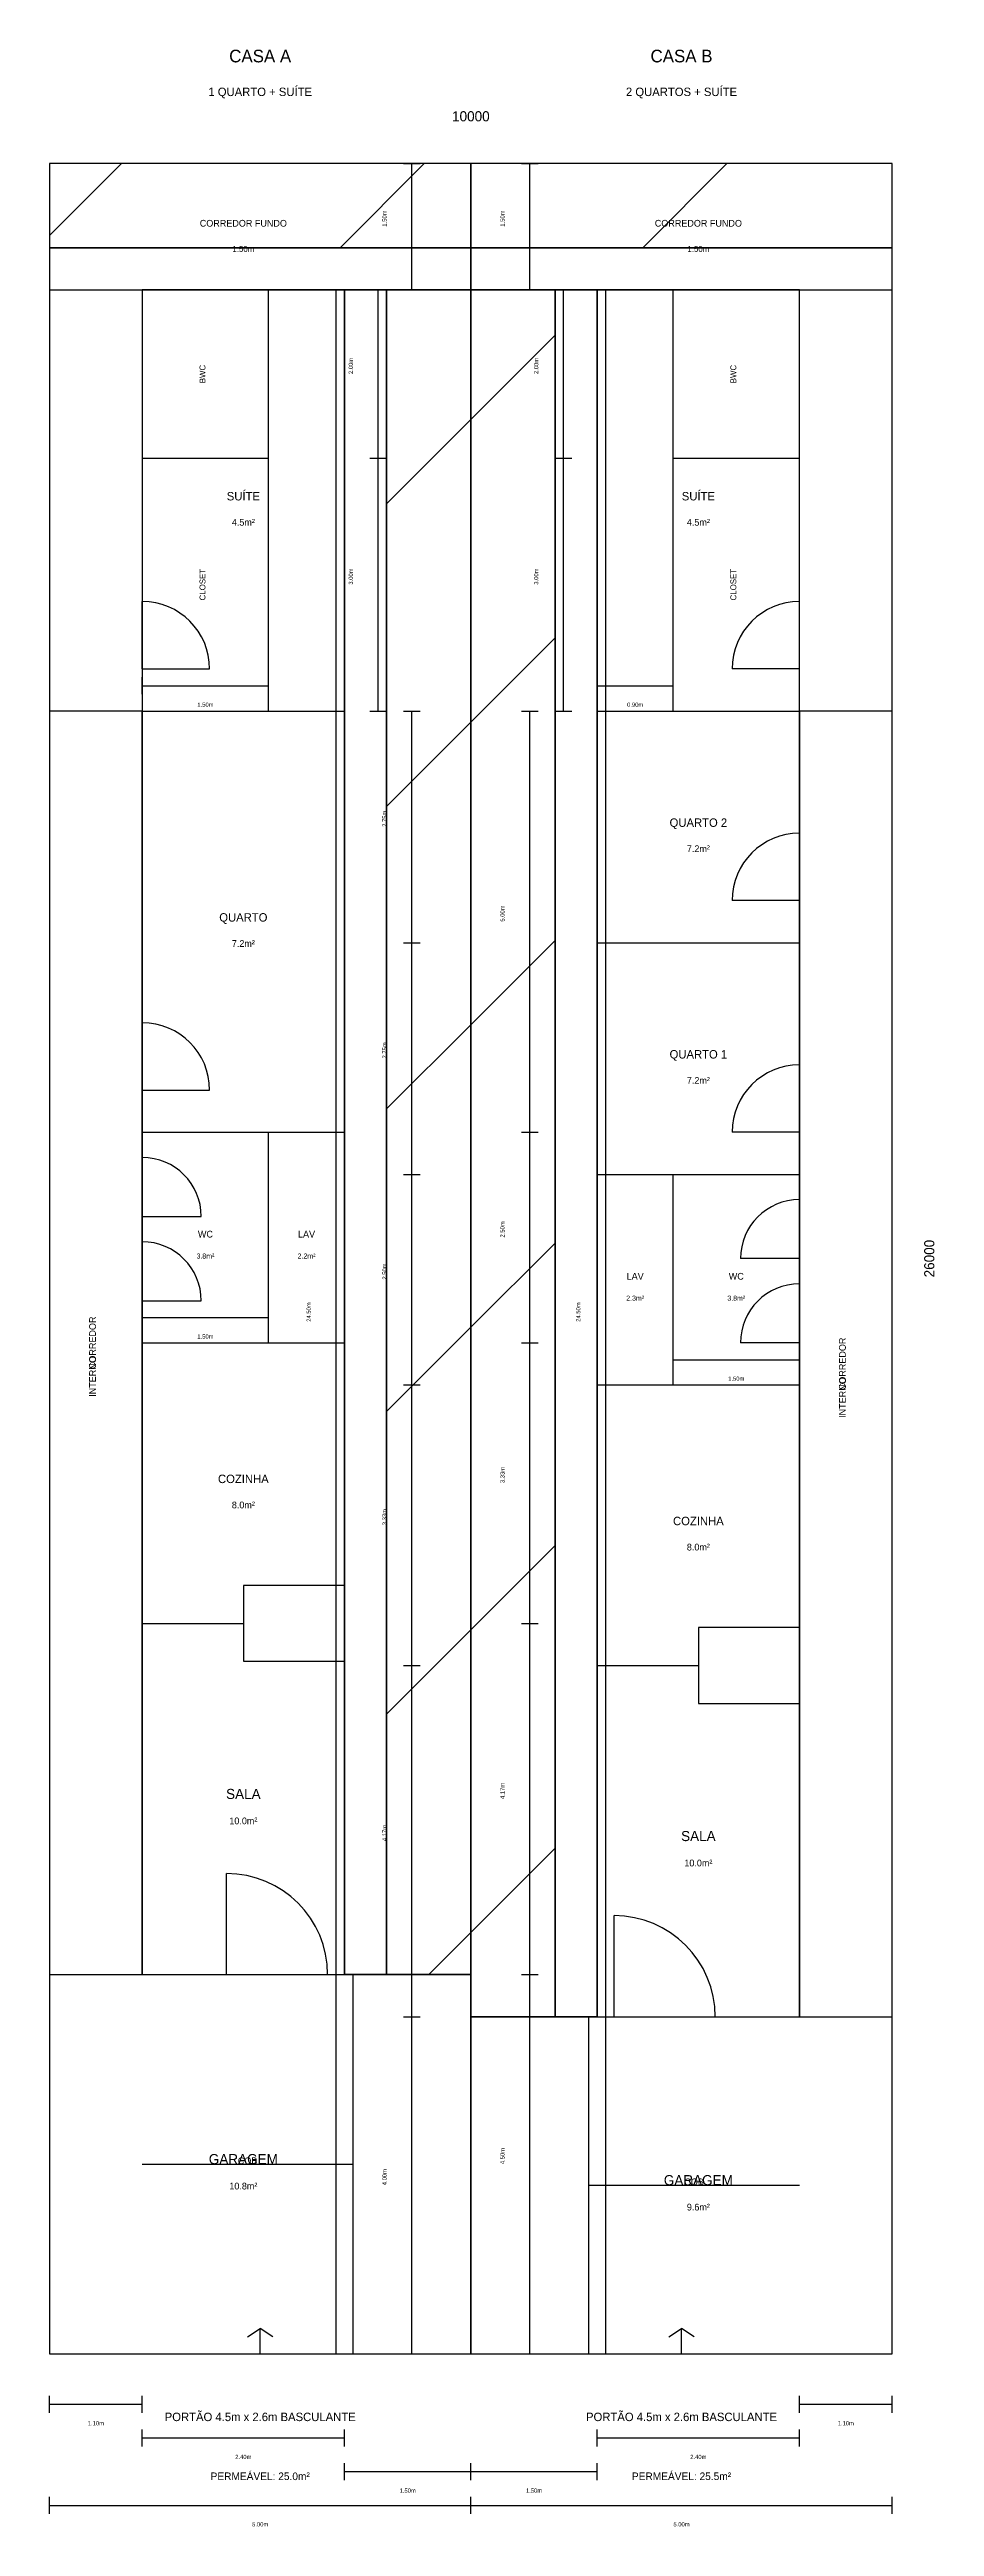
# Model space of a CAD drawing. Header units: millimetres. Extents: x 0 to 10502, y -2051 to 27352.
import ezdxf
from ezdxf.enums import TextEntityAlignment as Align

# ---------------------------------------------------------------- set-up
doc = ezdxf.new("R2010")
doc.units = ezdxf.units.MM
doc.linetypes.add('DASHED', pattern=[50, -50])
for name, color, linetype in [('CALCADA', 252, 'Continuous'), ('CORR_INT', 8, 'Continuous'), ('COTAS', 1, 'Continuous'), ('DIVISAS', 8, 'Continuous'), ('HATCH_PERM', 152, 'Continuous'), ('JANELAS', 3, 'Continuous'), ('MOBILIARIO', 4, 'Continuous'), ('PAREDES', 7, 'Continuous'), ('PORTAO', 1, 'Continuous'), ('PORTAS', 30, 'Continuous'), ('TEXTOS', 5, 'Continuous')]:
    doc.layers.add(name, color=color, linetype=linetype)

msp = doc.modelspace()

# ---------------------------------------------------------------- hatches: boundary and pattern name
at = {"layer": 'HATCH_PERM'}
h = msp.add_hatch(dxfattribs=at)
h.set_pattern_fill('ANSI31', scale=800)
h.paths.add_polyline_path([(0, 25000), (5000, 25000), (5000, 26000), (0, 26000)])
h = msp.add_hatch(dxfattribs=at)
h.set_pattern_fill('ANSI31', scale=800)
h.paths.add_polyline_path([(5000, 25000), (10000, 25000), (10000, 26000), (5000, 26000)])
h = msp.add_hatch(dxfattribs=at)
h.set_pattern_fill('ANSI31', scale=800)
h.paths.add_polyline_path([(4000, 4500), (5000, 4500), (5000, 24500), (4000, 24500)])
h = msp.add_hatch(dxfattribs=at)
h.set_pattern_fill('ANSI31', scale=800)
h.paths.add_polyline_path([(5000, 4000), (6000, 4000), (6000, 24500), (5000, 24500)])

# ---------------------------------------------------------------- linework, layer by layer
at = {"layer": 'CALCADA'}
for points in [[(0, 24500), (5000, 24500), (5000, 25000), (0, 25000)], [(5000, 24500), (10000, 24500), (10000, 25000), (5000, 25000)], [(3500, 4500), (4000, 4500), (4000, 24500), (3500, 24500)], [(6000, 4000), (6500, 4000), (6500, 24500), (6000, 24500)]]:
    msp.add_lwpolyline(points, close=True, dxfattribs=at)
at = {"layer": 'CORR_INT'}
for points in [[(0, 4500), (1100, 4500), (1100, 19500), (0, 19500)], [(8900, 4000), (10000, 4000), (10000, 19500), (8900, 19500)]]:
    msp.add_lwpolyline(points, close=True, dxfattribs=at)
at = {"layer": 'COTAS'}
for p, q in [((4200, 26000), (4400, 26000)), ((4300, 24500), (4300, 26000)), ((5600, 26000), (5800, 26000)), ((5700, 24500), (5700, 26000)), ((3300, 24500), (3500, 24500)), ((3400, 0), (3400, 24500)), ((3800, 24500), (4000, 24500)), ((3900, 22500), (3900, 24500)), ((4200, 24500), (4400, 24500)), ((5600, 24500), (5800, 24500)), ((6000, 24500), (6200, 24500)), ((6100, 22500), (6100, 24500)), ((6500, 24500), (6700, 24500)), ((6600, 0), (6600, 24500)), ((3800, 22500), (4000, 22500)), ((3800, 22500), (4000, 22500)), ((3900, 19500), (3900, 22500)), ((6000, 22500), (6200, 22500)), ((6000, 22500), (6200, 22500)), ((6100, 19500), (6100, 22500)), ((1100, 19700), (1100, 19900)), ((1100, 19800), (2600, 19800)), ((2600, 19700), (2600, 19900)), ((6500, 19700), (6500, 19900)), ((6500, 19800), (7400, 19800)), ((7400, 19700), (7400, 19900)), ((3800, 19500), (4000, 19500)), ((4200, 19500), (4400, 19500)), ((4300, 16750), (4300, 19500)), ((5600, 19500), (5800, 19500)), ((5700, 14500), (5700, 19500)), ((6000, 19500), (6200, 19500)), ((4200, 16750), (4400, 16750)), ((4200, 16750), (4400, 16750)), ((4300, 14000), (4300, 16750)), ((5600, 14500), (5800, 14500)), ((5600, 14500), (5800, 14500)), ((5700, 12000), (5700, 14500)), ((4200, 14000), (4400, 14000)), ((4200, 14000), (4400, 14000)), ((4300, 11500), (4300, 14000)), ((1100, 12200), (1100, 12400)), ((2600, 12200), (2600, 12400)), ((1100, 12300), (2600, 12300)), ((5600, 12000), (5800, 12000)), ((5600, 12000), (5800, 12000)), ((5700, 8670), (5700, 12000)), ((7400, 11700), (7400, 11900)), ((7400, 11800), (8900, 11800)), ((8900, 11700), (8900, 11900)), ((4200, 11500), (4400, 11500)), ((4200, 11500), (4400, 11500)), ((4300, 8170), (4300, 11500)), ((5600, 8670), (5800, 8670)), ((5600, 8670), (5800, 8670)), ((5700, 4500), (5700, 8670)), ((4200, 8170), (4400, 8170)), ((4200, 8170), (4400, 8170)), ((4300, 4000), (4300, 8170)), ((5600, 4500), (5800, 4500)), ((5600, 4500), (5800, 4500)), ((5700, 0), (5700, 4500)), ((4200, 4000), (4400, 4000)), ((4200, 4000), (4400, 4000)), ((4300, 0), (4300, 4000)), ((3300, 0), (3500, 0)), ((4200, 0), (4400, 0)), ((5600, 0), (5800, 0)), ((6500, 0), (6700, 0)), ((0, -700), (0, -500)), ((1100, -700), (1100, -500)), ((8900, -700), (8900, -500)), ((10000, -700), (10000, -500)), ((0, -600), (1100, -600)), ((8900, -600), (10000, -600)), ((1100, -1100), (1100, -900)), ((1100, -1000), (3500, -1000)), ((3500, -1100), (3500, -900)), ((6500, -1100), (6500, -900)), ((6500, -1000), (8900, -1000)), ((8900, -1100), (8900, -900)), ((3500, -1500), (3500, -1300)), ((3500, -1400), (5000, -1400)), ((5000, -1500), (5000, -1300)), ((5000, -1500), (5000, -1300)), ((5000, -1400), (6500, -1400)), ((6500, -1500), (6500, -1300)), ((0, -1900), (0, -1700)), ((5000, -1900), (5000, -1700)), ((5000, -1900), (5000, -1700)), ((10000, -1900), (10000, -1700)), ((0, -1800), (5000, -1800)), ((5000, -1800), (10000, -1800))]:
    msp.add_line(p, q, dxfattribs=at)
at = {"layer": 'DIVISAS'}
msp.add_line((5000, 0), (5000, 26000), dxfattribs=at)
msp.add_lwpolyline([(0, 0), (10000, 0), (10000, 26000), (0, 26000)], close=True, dxfattribs=at)
at = {"layer": 'HATCH_PERM'}
for points in [[(0, 25000), (5000, 25000), (5000, 26000), (0, 26000)], [(5000, 25000), (10000, 25000), (10000, 26000), (5000, 26000)], [(4000, 4500), (5000, 4500), (5000, 24500), (4000, 24500)], [(5000, 4000), (6000, 4000), (6000, 24500), (5000, 24500)]]:
    msp.add_lwpolyline(points, close=True, dxfattribs=at)
at = {"layer": 'JANELAS'}
for p, q in [((3500, 21400), (3500, 22600)), ((6500, 21400), (6500, 22600)), ((6500, 17525), (6500, 18725)), ((3500, 16400), (3500, 17600)), ((6500, 14775), (6500, 15975)), ((3500, 12950), (3500, 13550)), ((6500, 12450), (6500, 13050)), ((3500, 5500), (3500, 7000)), ((6500, 5000), (6500, 6500))]:
    msp.add_line(p, q, dxfattribs=at)
at = {"layer": 'MOBILIARIO'}
for points in [[(2300, 8220), (3500, 8220), (3500, 9120), (2300, 9120)], [(7700, 7720), (8900, 7720), (8900, 8620), (7700, 8620)]]:
    msp.add_lwpolyline(points, close=True, dxfattribs=at)
at = {"layer": 'PAREDES'}
for p, q in [((2600, 22500), (2600, 24500)), ((7400, 22500), (7400, 24500)), ((1100, 22500), (2600, 22500)), ((2600, 19500), (2600, 22500)), ((7400, 19500), (7400, 22500)), ((7400, 22500), (8900, 22500)), ((1100, 19500), (3500, 19500)), ((1100, 19500), (3500, 19500)), ((6500, 19500), (8900, 19500)), ((6500, 19500), (8900, 19500)), ((6500, 16750), (8900, 16750)), ((1100, 14500), (3500, 14500)), ((2600, 12000), (2600, 14500)), ((6500, 14000), (8900, 14000)), ((7400, 11500), (7400, 14000)), ((1100, 12000), (3500, 12000)), ((6500, 11500), (8900, 11500)), ((1100, 8670), (2300, 8670)), ((6500, 8170), (7700, 8170)), ((1100, 4500), (3500, 4500)), ((6500, 4000), (8900, 4000))]:
    msp.add_line(p, q, dxfattribs=at)
at = {"layer": 'PAREDES', "linetype": 'DASHED'}
for p, q in [((1100, 2250), (3600, 2250)), ((6400, 2000), (8900, 2000))]:
    msp.add_line(p, q, dxfattribs=at)
at = {"layer": 'PAREDES'}
for points in [[(3600, 0), (5000, 0), (5000, 4500), (3500, 4500), (3500, 24500), (1100, 24500), (1100, 4500), (3600, 4500)], [(5000, 0), (6400, 0), (6400, 4000), (8900, 4000), (8900, 24500), (6500, 24500), (6500, 4000), (5000, 4000)]]:
    msp.add_lwpolyline(points, close=True, dxfattribs=at)
at = {"layer": 'PORTAO'}
for p, q in [((2350, 200), (2500, 300)), ((2500, 0), (2500, 300)), ((2650, 200), (2500, 300)), ((7350, 200), (7500, 300)), ((7500, 0), (7500, 300)), ((7650, 200), (7500, 300)), ((250, 0), (4750, 0)), ((5250, 0), (9750, 0))]:
    msp.add_line(p, q, dxfattribs=at)
at = {"layer": 'PORTAS'}
for p, q in [((1400, 22500), (2100, 22500)), ((7700, 22500), (8400, 22500)), ((2600, 20500), (2600, 21200)), ((7400, 20500), (7400, 21200)), ((1100, 20000), (1100, 20800)), ((8900, 20000), (8900, 20800)), ((1100, 20000), (1900, 20000)), ((8900, 20000), (8100, 20000)), ((8900, 17250), (8900, 18050)), ((8900, 17250), (8100, 17250)), ((1100, 15000), (1100, 15800)), ((8900, 14500), (8900, 15300)), ((1100, 15000), (1900, 15000)), ((8900, 14500), (8100, 14500)), ((1100, 13500), (1100, 14200)), ((8900, 13000), (8900, 13700)), ((1100, 13500), (1800, 13500)), ((1100, 12500), (1100, 13200)), ((8900, 13000), (8200, 13000)), ((8900, 12000), (8900, 12700)), ((1100, 12500), (1800, 12500)), ((8900, 12000), (8200, 12000)), ((2100, 4500), (2100, 5700)), ((6700, 4000), (6700, 5200)), ((2100, 4500), (3300, 4500)), ((6700, 4000), (7900, 4000))]:
    msp.add_line(p, q, dxfattribs=at)
for centre, radius, start, end in [((1100, 20000), 800, 0, 90), ((8900, 20000), 800, 90, 180), ((8900, 17250), 800, 90, 180), ((1100, 15000), 800, 0, 90), ((8900, 14500), 800, 90, 180), ((1100, 13500), 700, 0, 90), ((8900, 13000), 700, 90, 180), ((1100, 12500), 700, 0, 90), ((8900, 12000), 700, 90, 180), ((2100, 4500), 1200, 0, 90), ((6700, 4000), 1200, 0, 90)]:
    msp.add_arc(centre, radius, start, end, dxfattribs=at)

# ---------------------------------------------------------------- texts
at = {"layer": 'COTAS'}
for s, height, p in [('10000', 120, (5000, 26500)), ('1.50m', 50, (1850, 19550)), ('0.90m', 50, (6950, 19550)), ('1.50m', 50, (1850, 12050)), ('1.50m', 50, (8150, 11550)), ('1.10m', 50, (550, -850)), ('1.10m', 50, (9450, -850)), ('2.40m', 50, (2300, -1250)), ('2.40m', 50, (7700, -1250)), ('1.50m', 50, (4250, -1650)), ('1.50m', 50, (5750, -1650)), ('5.00m', 50, (2500, -2050)), ('5.00m', 50, (7500, -2050))]:
    msp.add_text(s, height=height, dxfattribs=at).set_placement(p, align=Align.CENTER)
for s, p in [('1.50m', (4000, 25250)), ('1.50m', (5400, 25250)), ('2.00m', (3600, 23500)), ('2.00m', (5800, 23500)), ('3.00m', (3600, 21000)), ('3.00m', (5800, 21000)), ('2.75m', (4000, 18125)), ('5.00m', (5400, 17000)), ('2.75m', (4000, 15375)), ('2.50m', (5400, 13250)), ('2.50m', (4000, 12750)), ('24.50m', (3100, 12250)), ('24.50m', (6300, 12250)), ('3.33m', (5400, 10335)), ('3.33m', (4000, 9835)), ('4.17m', (5400, 6585)), ('4.17m', (4000, 6085)), ('4.50m', (5400, 2250)), ('4.00m', (4000, 2000))]:
    msp.add_text(s, height=50, rotation=90, dxfattribs=at).set_placement(p)
msp.add_text('26000', height=120, rotation=90, dxfattribs=at).set_placement((10500, 13000), align=Align.CENTER)
at = {"layer": 'TEXTOS'}
for s, height, p in [('CASA A', 150, (2500, 27200)), ('CASA B', 150, (7500, 27200)), ('1 QUARTO + SUÍTE', 100, (2500, 26800)), ('2 QUARTOS + SUÍTE', 100, (7500, 26800)), ('CORREDOR FUNDO', 80, (2300, 25250)), ('CORREDOR FUNDO', 80, (7700, 25250)), ('1.50m', 70, (2300, 24950)), ('1.50m', 70, (7700, 24950)), ('SUÍTE', 100, (2300, 22000)), ('SUÍTE', 100, (7700, 22000)), ('4.5m²', 80, (2300, 21700)), ('4.5m²', 80, (7700, 21700)), ('QUARTO 2', 100, (7700, 18125)), ('7.2m²', 80, (7700, 17825)), ('QUARTO', 100, (2300, 17000)), ('7.2m²', 80, (2300, 16700)), ('QUARTO 1', 100, (7700, 15375)), ('7.2m²', 80, (7700, 15075)), ('WC', 80, (1850, 13250)), ('LAV', 80, (3050, 13250)), ('3.8m²', 60, (1850, 13000)), ('2.2m²', 60, (3050, 13000)), ('LAV', 80, (6950, 12750)), ('WC', 80, (8150, 12750)), ('2.3m²', 60, (6950, 12500)), ('3.8m²', 60, (8150, 12500)), ('COZINHA', 100, (2300, 10335)), ('8.0m²', 80, (2300, 10035)), ('COZINHA', 100, (7700, 9835)), ('8.0m²', 80, (7700, 9535)), ('SALA', 120, (2300, 6585)), ('10.0m²', 80, (2300, 6285)), ('SALA', 120, (7700, 6085)), ('10.0m²', 80, (7700, 5785)), ('GARAGEM', 120, (2300, 2250)), ('COB', 80, (2350, 2250)), ('GARAGEM', 120, (7700, 2000)), ('COB', 80, (7650, 2000)), ('10.8m²', 80, (2300, 1950)), ('9.6m²', 80, (7700, 1700)), ('PORTÃO 4.5m x 2.6m BASCULANTE', 100, (2500, -800)), ('PORTÃO 4.5m x 2.6m BASCULANTE', 100, (7500, -800)), ('PERMEÁVEL: 25.0m²', 90, (2500, -1500)), ('PERMEÁVEL: 25.5m²', 90, (7500, -1500))]:
    msp.add_text(s, height=height, dxfattribs=at).set_placement(p, align=Align.CENTER)
for s, height, p in [('BWC', 70, (1850, 23500)), ('BWC', 70, (8150, 23500)), ('CLOSET', 70, (1850, 21000)), ('CLOSET', 70, (8150, 21000)), ('CORREDOR', 80, (550, 12000)), ('CORREDOR', 80, (9450, 11750)), ('INTERNO', 80, (550, 11600)), ('INTERNO', 80, (9450, 11350))]:
    msp.add_text(s, height=height, rotation=90, dxfattribs=at).set_placement(p, align=Align.CENTER)

doc.saveas('drawing.dxf')
